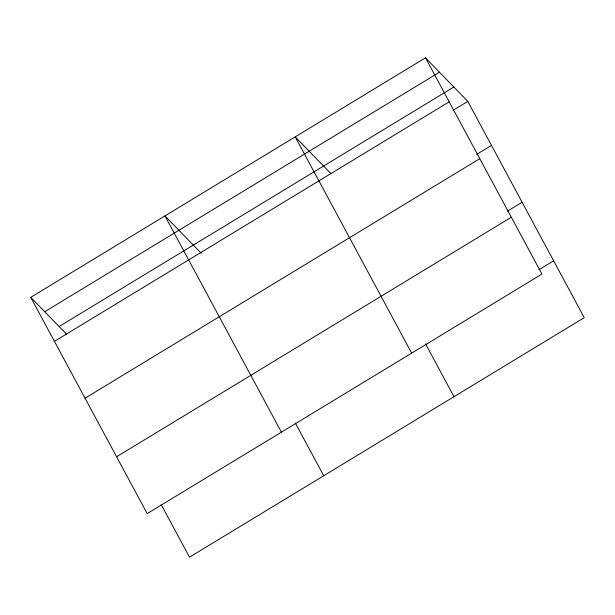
<?xml version="1.0" encoding="UTF-8"?>
<svg xmlns="http://www.w3.org/2000/svg" width="615" height="615" viewBox="0 0 615 615"><rect width="100%" height="100%" fill="white"/><g stroke="black" fill="none" stroke-linecap="round" stroke-linejoin="round"><path stroke-width="0.92" d="M425.48 57.818L541.93 274.082L147.2 513.61L30.75 297.345L425.48 57.818L467.8 101.39L584.25 317.655L189.52 557.182L161.161 504.515M44.718 311.72L439.448 72.201M59.102 326.534L453.839 87.015M54.443 341.348L449.173 101.821M453.055 110.339L467.8 101.39M476.748 154.342L491.493 145.394M85.055 398.197L479.785 158.67M507.36 211.191L522.104 202.243M116.589 456.76L511.319 217.241M538.894 269.754L553.638 260.806M330.893 173.584L295.223 136.861L411.666 353.125M201.297 253.311L164.958 215.903L281.409 432.168M30.75 297.345L66.42 334.068M425.634 344.031L453.985 396.698M295.369 423.074L323.728 475.741"/></g></svg>
